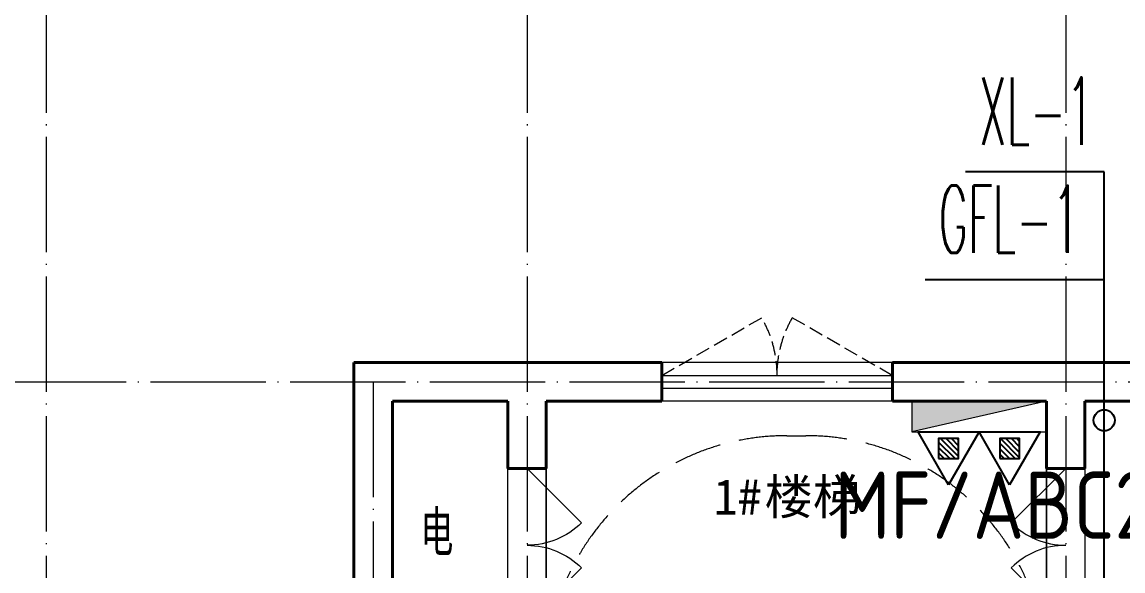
# Model space of a CAD drawing. Extents: x 27938 to 650306, y -92720 to 1524912.
# Drawn here: x 281791 to 287514, y 529807 to 532662 of the extents above; entities that cross this region are included whole.
import ezdxf

# ---------------------------------------------------------------- set-up
doc = ezdxf.new("R2010")
doc.units = 0
doc.header["$LTSCALE"] = 1000
doc.header["$MEASUREMENT"] = 0
doc.linetypes.add('DASH', pattern=[0.35, 0.25, -0.1])
doc.linetypes.add('DOTE', pattern=[2.4200000000000004, 2, -0.2, 0.02, -0.2])
for name, color, linetype in [('DIM_SYMB', 3, 'Continuous'), ('DIM_不分区消火栓', 3, 'Continuous'), ('DIM_管井排水', 3, 'Continuous'), ('EQUIP_灭火器', 7, 'Continuous'), ('PUB_TEXT', 4, 'Continuous'), ('TEXT_灭火器', 7, 'Continuous'), ('VPIPE-不分区消火栓', 1, 'X')]:
    doc.layers.add(name, color=color, linetype=linetype)
for name, color, linetype, lineweight in [('DOTE', 19, 'DOTE', 9), ('EQUIP_消火栓', 242, 'Continuous', 18), ('STAIR', 2, 'Continuous', 18), ('WALL', 9, 'Continuous', 40), ('WINDOW', 8, 'Continuous', 15)]:
    doc.layers.add(name, color=color, linetype=linetype, lineweight=lineweight)
doc.styles.add('_TWT_SERIAL', font='simplex.shx', dxfattribs={"width": 0.6, "oblique": 10, "height": 3, "bigfont": 'aadri.shx'})
doc.styles.get("Standard").update_dxf_attribs({"font": 'gbenor.shx', "bigfont": 'gbcbig.shx'})
doc.styles.add('黑体', font='simhei.ttf')
doc.linetypes.add('X', pattern='A,3,-0.2,["X",Standard,S=0.25,R=0,X=-0.1,Y=-0.115],-0.25', length=3.45)

# ---------------------------------------------------------------- blocks, each defined once
blk = doc.blocks.new('FGDGDRGSDGDG')
at = {"layer": 'DOTE', "linetype": 'DOTE', "ltscale": 0.3}
for p, q in [((499982.4698887544, 529998.4609255956), (499982.4698887547, 523848.4609176683)), ((502482.4698907363, 529998.4609255956), (502482.4698907366, 522348.4609178717)), ((505282.4698867749, 529998.4609255956), (505282.4698867745, 522348.4609178717)), ((488182.4698887547, 527998.4609255956), (546982.4698887588, 527998.4609255956)), ((501682.469890744, 527998.4609255956), (501682.4698907441, 526448.4609255957))]:
    blk.add_line(p, q, dxfattribs=at)
blk = doc.blocks.new('$DorLib2D$00000116')
at = {"color": 0}
for p, q in [((-0.4999999999999929, 7.105427357601002e-15), (-0.146446609406766, 0.353553390593234)), ((0.5000000000000071, 7.105427357601002e-15), (0.1464466094067731, 0.353553390593234))]:
    blk.add_line(p, q, dxfattribs=at)
for centre, radius, start, end in [((-0.4999999999984652, 4.831690603168681e-13), 0.4999999999984674, 0, 45), ((0.4999999999977511, 9.059419880941277e-13), 0.4999999999976598, 135, 180)]:
    blk.add_arc(centre, radius, start, end, dxfattribs=at)
blk = doc.blocks.new('$WINLIB2D$00000001')
at = {"color": 0}
for points in [[(-0.4999999999999964, 0.5000000000000142), (-0.4999999999999964, -0.4999999999999858)], [(-0.4999999999999964, 0.5000000000000142), (0.5000000000000036, 0.5000000000000142)], [(0.5000000000000036, -0.4999999999999858), (0.5000000000000036, 0.5000000000000142)], [(0.5000000000000036, 0.1666666666666714), (-0.4999999999999964, 0.1666666666666714)], [(0.5000000000000036, -0.1666666666666572), (-0.4999999999999964, -0.1666666666666572)], [(-0.4999999999999964, -0.4999999999999858), (0.5000000000000036, -0.4999999999999858)]]:
    blk.add_lwpolyline(points, dxfattribs=at)
blk = doc.blocks.new('$TwtSys$00000434')
at = {"color": 7}
for p, q in [((-0.5, 0.5), (-0.5, -0.5)), ((-0.5, -0.5), (0.5, 0.5)), ((0.5, 0.5), (-0.5, 0.5)), ((0.5, -0.5), (0.5, 0.5)), ((-0.5, -0.5), (0.5, -0.5))]:
    blk.add_line(p, q, dxfattribs=at)
blk.add_solid([(0.5, -0.5), (0.5, 0.5), (-0.5, -0.5)], dxfattribs=at)
blk = doc.blocks.new('$TwtSys$00000546')
h = blk.add_hatch()
h.set_pattern_fill('ANSI31', color=1, scale=200, style=0)
h.set_pattern_definition([(45, (-38543.80223862439, -6670.830405693208), (-17.67766952966369, 17.67766952966369), [])])
h.paths.add_polyline_path([(-64.92232553117356, 173.7449990885525), (64.922325531159, 173.7449990885525), (64.922325531159, 43.90034802621994), (-64.92232553117356, 43.90034802621994)])
at = {"color": 1}
for points in [[(0, 343.6163707387423), (-198.3870041439732, 0), (198.3870041439732, 0)], [(-64.92232553117356, 173.7449990885525), (64.922325531159, 173.7449990885525), (64.922325531159, 43.90034802621994), (-64.92232553117356, 43.90034802621994)]]:
    blk.add_lwpolyline(points, close=True, dxfattribs=at)

msp = doc.modelspace()

# ---------------------------------------------------------------- linework, layer by layer
at = {"layer": 'DIM_SYMB', "color": 8}
msp.add_lwpolyline([(285141.5787002591, 527050.4483003124, 0, 0, 0), (285141.5787002591, 529975.4483003124, 0, 0, 0), (286491.5787002591, 529975.4483003124, 0, 0, 0), (286491.5787002591, 528740.4483003124, 0, 40.00000000000001, 0), (286491.5787002591, 528890.4483003124, 0, 0, 0)], format="xyseb", dxfattribs=at)
at = {"layer": 'DIM_不分区消火栓'}
for p, q in [((287416.5787024349, 531883.5445189027), (286695.1116526652, 531883.5445189027)), ((287416.5787024349, 530590.4483024271), (287416.5787024349, 531883.5445189027))]:
    msp.add_line(p, q, dxfattribs=at)
at = {"layer": 'DIM_管井排水'}
for p, q in [((287416.5787024349, 531321.2593963), (286486.534614763, 531321.2593963)), ((287416.675077355, 529440.4476913118), (287416.5787024349, 531321.2593963))]:
    msp.add_line(p, q, dxfattribs=at)
at = {"layer": 'STAIR', "color": 8}
for p, q in [((287116.5787002591, 530690.4483003124), (284516.5787002591, 530690.4483003124)), ((284516.5787002591, 530690.4483003124), (284516.5787002591, 529260.4483003124)), ((287116.5787002591, 529260.4483003124), (287116.5787002591, 530690.4483003124))]:
    msp.add_line(p, q, dxfattribs=at)
at = {"layer": 'STAIR', "color": 8, "linetype": 'DASH'}
msp.add_lwpolyline([(284516.5787002471, 529260.4483003054, -0.4142135623699036), (285766.5787002471, 530510.4483002918), (285866.5787002591, 530510.4483002918, -0.4142135623699035), (287116.5787002591, 529260.4483003054)], format="xyb", dxfattribs=at)
at = {"layer": 'VPIPE-不分区消火栓'}
msp.add_circle((287416.5787024349, 530590.4483024271), 55, dxfattribs=at)
at = {"layer": 'WALL', "color": 8}
for p, q in [((283516.5787002002, 530890.4483024569), (284416.5787000071, 530890.4483024317)), ((283516.5787002002, 530890.4483024569), (283516.5787002002, 529340.4483003543)), ((285116.5787024689, 530890.4483003126), (284416.5787024704, 530890.4483003097)), ((285116.5787024689, 530690.4483003162), (285116.5787024689, 530890.4483003126)), ((287216.5787024704, 530890.4483003097), (286316.5787024689, 530890.4483003126)), ((286316.5787024689, 530890.4483003126), (286316.5787024688, 530690.4483003162)), ((288116.5787047325, 530890.4483024569), (287216.5787049356, 530890.4483024317)), ((283716.578700208, 530690.4483024061), (284316.5787002151, 530690.4483024061)), ((283716.578700208, 530690.4483024061), (283716.5787002081, 529340.4483003535)), ((284316.5787002151, 530690.4483024061), (284316.5787002208, 530340.4486164835)), ((284516.5787002226, 530690.4483003126), (285116.5787024689, 530690.4483003162)), ((284516.5787002253, 530340.44861649), (284516.5787002226, 530690.4483003126)), ((286316.5787024688, 530690.4483003162), (287116.5787024372, 530690.4483003126)), ((287116.5787024372, 530690.4483003126), (287116.5787023031, 530340.4492255251)), ((287316.5787023162, 530340.4492254552), (287316.5787024433, 530690.4483024061)), ((287916.5787047443, 530690.4483024061), (287316.5787024433, 530690.4483024061)), ((284316.5787002208, 530340.4486164835), (284516.5787002253, 530340.44861649)), ((287116.5787023031, 530340.4492255251), (287316.5787023162, 530340.4492254552))]:
    msp.add_line(p, q, dxfattribs=at)
at = {"layer": 'WINDOW'}
for p, q in [((284316.5787002508, 529540.4486164753), (284316.5787002248, 530340.4486164753)), ((284516.5787002508, 529540.4486164819), (284516.5787002248, 530340.4486164819)), ((287116.5787023127, 530340.4492255222), (287116.5787020323, 529540.4492255222)), ((287316.5787023127, 530340.4492254521), (287316.5787020323, 529540.4492254521))]:
    msp.add_line(p, q, dxfattribs=at)
at = {"layer": 'WINDOW', "color": 8, "linetype": 'DASH', "ltscale": 0.3}
for points in [[(285116.5787025288, 530823.7816336717), (285636.194134229, 531123.7818278375, -0.1316523369510079), (285716.5787024792, 530823.7821560252)], [(286314.7254775958, 530823.7816336717), (285795.1100458955, 531123.7818278375, 0.1316523369510079), (285714.7254776453, 530823.7821560252)]]:
    msp.add_lwpolyline(points, format="xyb", dxfattribs=at)

# ---------------------------------------------------------------- block references
msp.add_blockref('FGDGDRGSDGDG', (-218065.8911862843, 2791.987382485066))
at = {"layer": 'EQUIP_消火栓', "xscale": 700, "yscale": 160, "zscale": 700, "rotation": 180}
msp.add_blockref('$TwtSys$00000434', (286766.5787024338, 530610.4483002699), dxfattribs=at)
at = {"layer": 'EQUIP_灭火器', "xscale": 0.8, "yscale": -0.8, "zscale": 0.8}
for p in [(286607.8690991187, 530530.4483002699), (286925.288305749, 530530.4483002699)]:
    msp.add_blockref('$TwtSys$00000546', p, dxfattribs=at)
at = {"layer": 'WINDOW', "xscale": -1200, "yscale": -200, "zscale": -1200}
msp.add_blockref('$WINLIB2D$00000001', (285716.5787024708, 530790.4483003097), dxfattribs=at)
at = {"layer": 'WINDOW', "yscale": -800}
for p, xscale, zscale, rotation in [((284416.5787002378, 529940.4486164786), 800, 800, 90.00000000186763), ((287216.5787021725, 529940.4492254872), -800, -800, 269.9999999799187)]:
    msp.add_blockref('$DorLib2D$00000116', p, dxfattribs=dict(at, xscale=xscale, zscale=zscale, rotation=rotation))

# ---------------------------------------------------------------- texts
at = {"layer": 'DIM_不分区消火栓', "color": 7, "style": '_TWT_SERIAL', "width": 0.48}
msp.add_text('XL-1', height=350, dxfattribs=at).set_placement((286765.1116526652, 532023.5445189027))
at = {"layer": 'DIM_管井排水', "color": 7, "style": '_TWT_SERIAL', "width": 0.48}
msp.add_text('GFL-1', height=350, dxfattribs=at).set_placement((286556.534614763, 531461.2593963))
at = {"layer": 'PUB_TEXT', "color": 8, "style": '黑体'}
for s, p in [('楼梯', (285651.2673875738, 530100.5169381108)), ('1#', (285386.6260373628, 530100.5169381108))]:
    msp.add_text(s, height=184.0084388185654, dxfattribs=at).set_placement(p)
at = {"layer": 'PUB_TEXT', "color": 8}
msp.add_text('电', height=236.3120567375886, dxfattribs=at).set_placement((283862.8244715582, 529885.2112300887))
at = {"layer": 'TEXT_灭火器'}
msp.add_text('MF/ABC2', height=350, dxfattribs=at).set_placement((286014.0700902291, 529974.2784778266))

doc.saveas('drawing.dxf')
